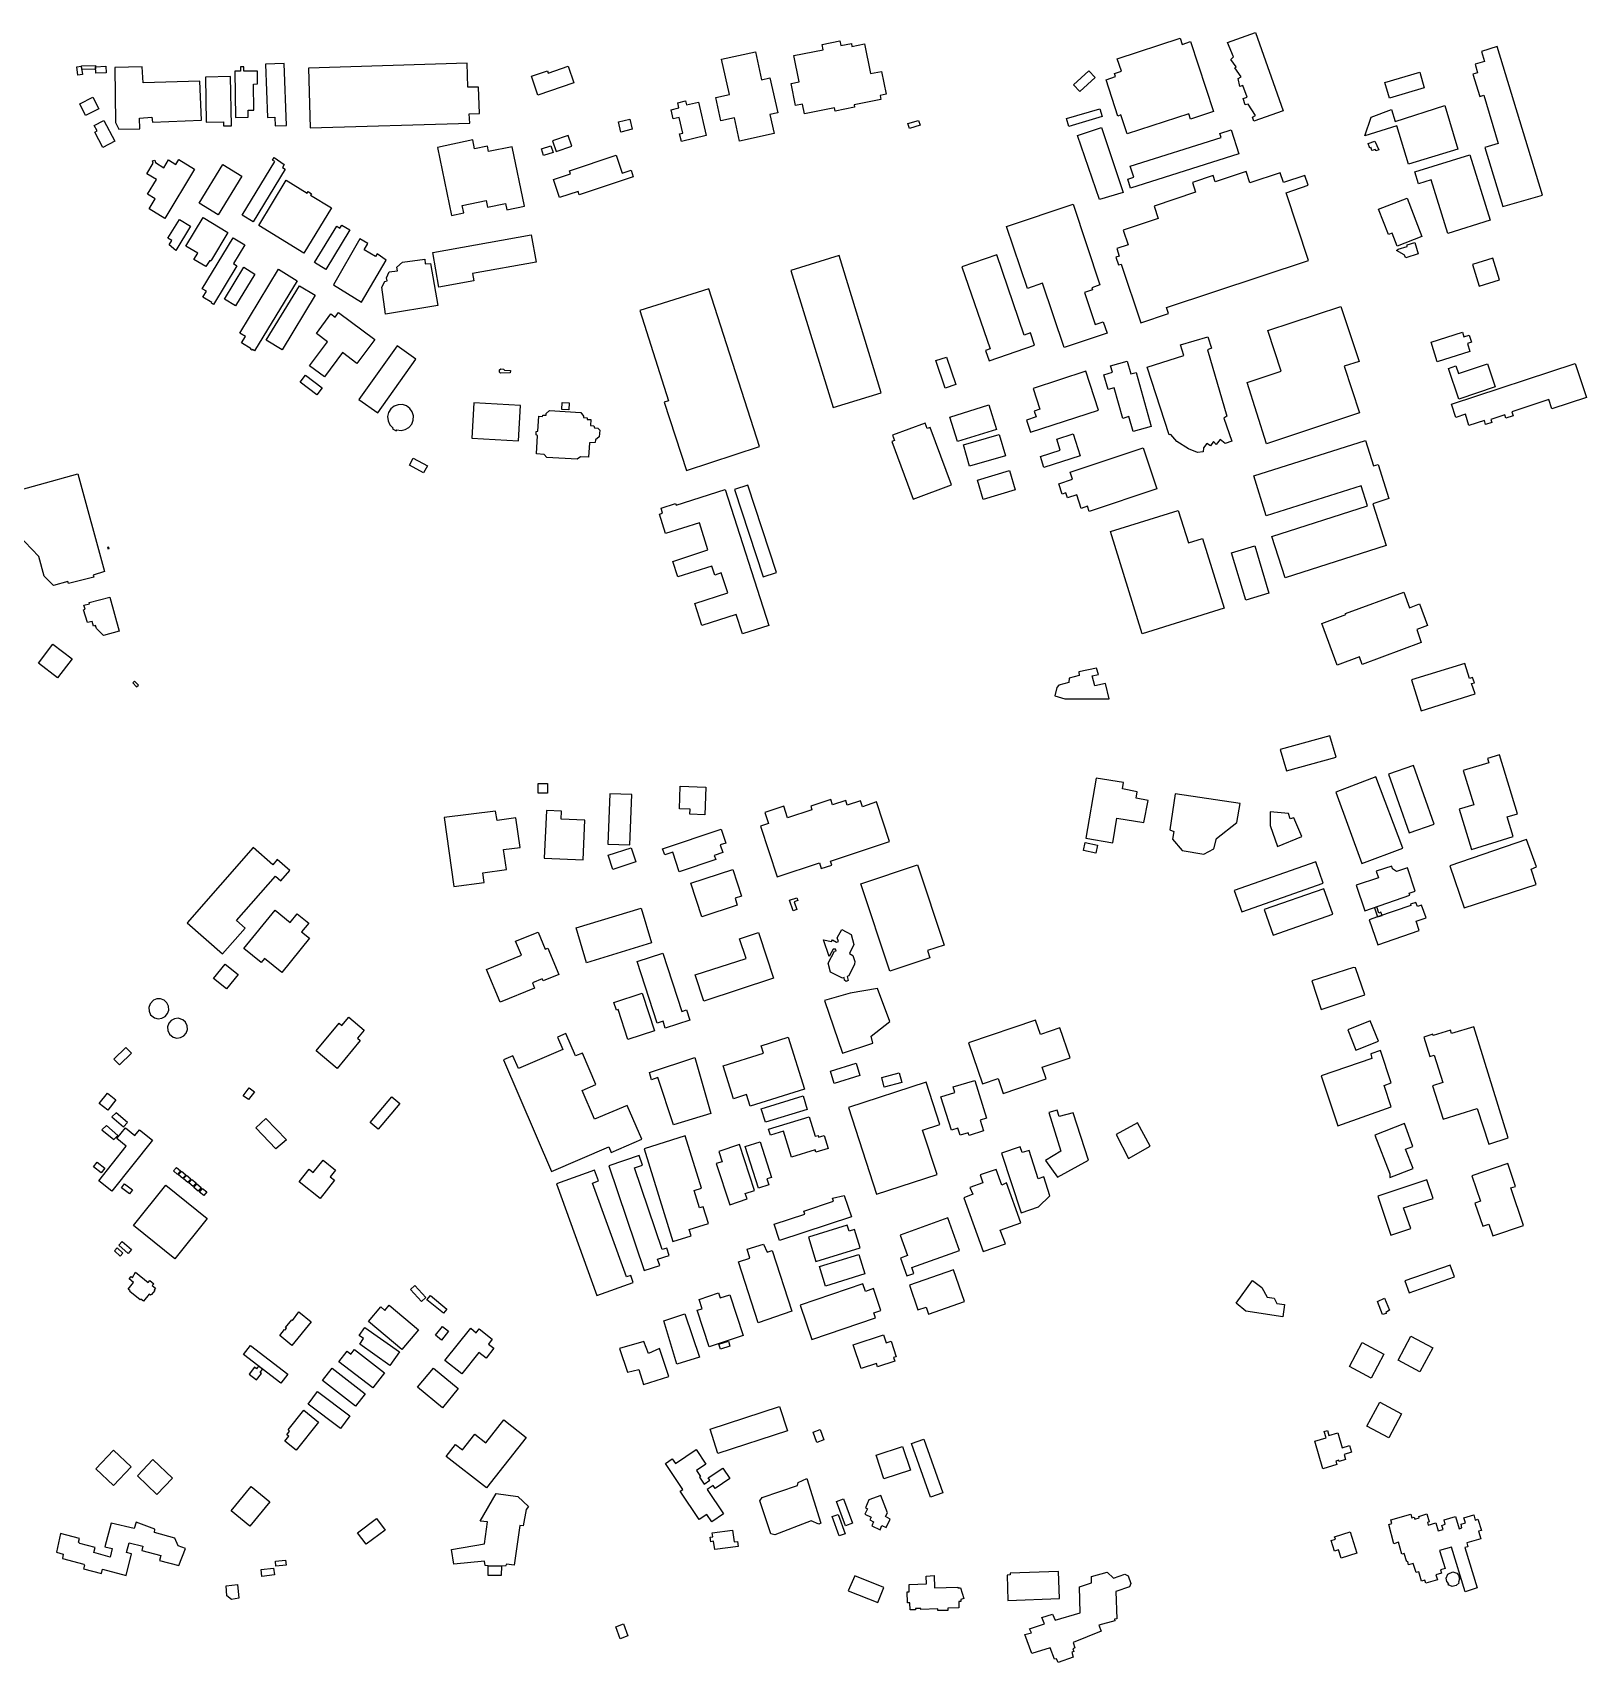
# Model space of a CAD drawing. Header units: metres. Extents: x -118 to 4032, y -3666 to 171.
# Drawn here: x 2720 to 3964, y -1289 to 16 of the extents above; entities that cross this region are included whole.
import ezdxf

# ---------------------------------------------------------------- set-up
doc = ezdxf.new("R2010")
doc.units = ezdxf.units.M
doc.layers.add('CIVIL_BUILDING', color=6, linetype='Continuous')

msp = doc.modelspace()

# ---------------------------------------------------------------- linework, layer by layer
at = {"layer": 'CIVIL_BUILDING'}
for points in [[(3676.8, 8.5), (3699.3, 16.4), (3721.5, -46.3), (3698, -54.6), (3696.9, -51.4), (3699.3, -50), (3693.5, -40.9), (3691, -41.5), (3689.6, -36.3), (3692.8, -35.3), (3689.3, -26), (3686.7, -26.8), (3685.4, -20.4), (3687.9, -19), (3682.8, -11.7), (3683.9, -11.1), (3679.5, -5.1), (3681.8, -3.1), (3676.8, 8.5)], [(3266.9, -35.5), (3277.9, -33.1), (3271.6, -4.9), (3298.7, 1.1), (3303.7, -21.3), (3310.4, -19.9), (3316.6, -47.8), (3310.4, -49.1), (3313.8, -64.3), (3286, -70.5), (3281.9, -51.9), (3271.1, -54.3), (3266.9, -35.5)], [(3327.3, -24.4), (3333.8, -23.1), (3329.6, -2), (3352.9, 2.7), (3352.1, 7), (3366.4, 9.8), (3367.1, 6.1), (3375.6, 7.8), (3376.1, 5.3), (3386.2, 7.3), (3391, -16.4), (3399.7, -14.7), (3403.4, -33), (3398.6, -34), (3399.3, -37.1), (3377.9, -41.4), (3378.2, -43.3), (3362.7, -46.4), (3362.2, -43.8), (3338, -48.7), (3336.4, -40.9), (3330.8, -42.1), (3327.3, -24.4)], [(3588.6, -4.6), (3638.9, 11.9), (3640.5, 7), (3647.4, 9.2), (3665.7, -46.7), (3647.3, -52.8), (3646, -48.7), (3596.6, -64.8), (3591.6, -49.5), (3589.1, -50.4), (3579.6, -21.3), (3587.2, -18.8), (3586.4, -16.4), (3591.9, -14.6), (3588.6, -4.6)], [(3897.6, -122.9), (3929.2, -113.7), (3893.1, 5.2), (3880.3, 1.3), (3882.7, -6.7), (3875.3, -9), (3877.3, -15.7), (3873.6, -16.9), (3879, -34.7), (3882.2, -33.8), (3893.9, -72.3), (3883.2, -75.5), (3897.6, -122.9)], [(2758.6, -10.5), (2759.5, -17.1), (2755.9, -17.6), (2755.1, -10.9), (2758.6, -10.5)], [(2770.1, -9.9), (2770.1, -12.8), (2759, -13.1), (2758.9, -10.2), (2770.1, -9.9)], [(2778.2, -10.4), (2778.5, -15.7), (2770.4, -16.1), (2770.1, -10.9), (2778.2, -10.4)], [(2853.6, -22.6), (2808.1, -23.9), (2807.4, -11.1), (2785.4, -11.6), (2786.1, -55.6), (2788.6, -60.9), (2805.6, -60.6), (2805.4, -52.1), (2815.1, -51.4), (2815.6, -55.3), (2854.9, -53.6), (2853.6, -22.6)], [(2899.8, -14.4), (2888.8, -14.6), (2888.8, -11), (2886.1, -11), (2886.1, -14.5), (2881.6, -14.6), (2882.2, -51.5), (2892.4, -51.3), (2892.3, -45.7), (2897, -45.6), (2896.6, -24.8), (2899.9, -24.7), (2899.8, -14.4)], [(2906.2, -8.9), (2907.7, -51.6), (2913.7, -51.4), (2913.9, -58.3), (2923, -58), (2921.2, -8.4), (2906.2, -8.9)], [(2940.6, -12.1), (2942, -60), (3069.8, -56), (3069.5, -48.7), (3077.6, -48.5), (3076.9, -27.2), (3068.3, -27.4), (3067.7, -8.2), (2940.6, -12.1)], [(3119.2, -18.6), (3132.2, -14.2), (3132.8, -16), (3148.8, -10.5), (3153.3, -23.8), (3124.3, -33.7), (3119.2, -18.6)], [(2858.1, -19.2), (2858.8, -55.2), (2872.5, -55), (2872.5, -58.3), (2878.9, -58.2), (2878.1, -18.8), (2858.1, -19.2)], [(3565.8, -14.1), (3553.6, -25.3), (3558.7, -30.8), (3570.8, -19.5), (3565.8, -14.1)], [(3803.1, -23.6), (3830.9, -15.3), (3834.6, -27.8), (3806.8, -36.1), (3803.1, -23.6)], [(2757.4, -40.6), (2768, -35.4), (2772.6, -44.7), (2762, -50), (2757.4, -40.6)], [(3231.1, -45.4), (3237.5, -43.8), (3236.5, -39.8), (3242.7, -38.3), (3243.5, -41.5), (3253, -39.2), (3259.4, -66), (3239.5, -70.8), (3238, -64.7), (3240.6, -64.1), (3237.6, -51.6), (3232.8, -52.7), (3231.1, -45.4)], [(3548, -52.5), (3574.7, -44.7), (3576.6, -50.9), (3549.9, -58.8), (3548, -52.5)], [(3808.3, -45.3), (3811.3, -54.7), (3851, -41.9), (3861.5, -77), (3821.9, -88.9), (3812.5, -58.3), (3787, -66.2), (3791.9, -51.3), (3808.3, -45.3)], [(2769, -58.1), (2776.6, -54), (2785.5, -70.5), (2776, -75.5), (2769.5, -63.4), (2771.3, -62.4), (2769, -58.1)], [(3188.9, -55.1), (3198.1, -52.8), (3200.1, -61), (3190.9, -63.3), (3188.9, -55.1)], [(3429.4, -54), (3430.6, -57.8), (3422.1, -60.5), (3420.9, -56.5), (3429.4, -54)], [(3556.7, -66), (3576, -59.7), (3593.4, -111.7), (3574.3, -117.4), (3556.7, -66)], [(3599, -90.5), (3671.8, -67.6), (3670.8, -64.4), (3680, -61.5), (3686.1, -80.7), (3599.3, -108.1), (3597.1, -100.9), (3601.8, -99.4), (3599, -90.5)], [(3103.8, -75), (3085, -78.9), (3084, -74.5), (3073.8, -76.6), (3072.4, -69.6), (3044.1, -75.5), (3055.3, -130), (3065.1, -128), (3063.9, -122.1), (3082.9, -118.1), (3084, -123.4), (3098.5, -120.4), (3099.5, -125.6), (3113.6, -122.7), (3103.8, -75)], [(3127.3, -76.7), (3134.9, -74.2), (3136.6, -79.6), (3129, -82), (3127.3, -76.7)], [(3136.1, -70.3), (3139.1, -78.9), (3151.7, -74.5), (3148.7, -65.9), (3136.1, -70.3)], [(3795.1, -70.5), (3798.1, -77.5), (3795.8, -78.3), (3795.4, -77.1), (3792.6, -78.1), (3791.9, -75.7), (3790.9, -76.1), (3789.6, -72.3), (3795.1, -70.5)], [(2836.9, -85.3), (2849.4, -92.9), (2825.7, -132.4), (2813, -124.7), (2817.8, -116.7), (2811.8, -113.1), (2818.9, -101.2), (2811.2, -96.6), (2816.3, -88.1), (2815.7, -86.2), (2817.5, -85.7), (2818, -87.7), (2824.7, -91.8), (2828.4, -85.5), (2834.5, -89.2), (2836.9, -85.3)], [(2872.1, -89.2), (2887.4, -98.7), (2868.3, -129.6), (2853, -120.1), (2872.1, -89.2)], [(2913.1, -83.7), (2921.3, -89.3), (2919.9, -91.6), (2922.1, -93), (2896.4, -135.2), (2887.5, -129.7), (2913.6, -86.8), (2911.8, -85.7), (2913.1, -83.7)], [(3137, -101.2), (3150.6, -96.7), (3149.8, -94.3), (3187.1, -81.8), (3192, -96.3), (3199.1, -93.9), (3200.8, -99), (3157.5, -113.6), (3156.6, -110.9), (3141.8, -115.8), (3137, -101.2)], [(3827, -95.2), (3871.1, -81.5), (3887.3, -133.8), (3853.4, -144.4), (3840.1, -101.5), (3829.9, -104.6), (3827, -95.2)], [(2922.9, -101.8), (2939.7, -112.1), (2940.4, -110.9), (2943.2, -112.7), (2942.4, -113.8), (2959, -124), (2937, -160.2), (2900.9, -138.1), (2922.9, -101.8)], [(3738.9, -98), (3721.7, -103.6), (3719.1, -95.8), (3694.8, -103.8), (3691.9, -94.9), (3667.1, -103.1), (3665.4, -98.1), (3648.8, -103.6), (3651.4, -111.5), (3618.1, -122.6), (3621.4, -132.6), (3593.4, -141.8), (3597.3, -153.6), (3588.2, -156.6), (3590.2, -162.6), (3587.6, -163.5), (3589.6, -169.7), (3591.8, -169), (3607.4, -216), (3629.6, -208.6), (3628, -203.7), (3741.9, -166.1), (3723.9, -111.8), (3741.5, -105.9), (3738.9, -98)], [(3808.8, -144.2), (3805.8, -145.4), (3798, -125), (3821, -116.2), (3832.7, -146.9), (3812.8, -154.6), (3808.8, -144.2)], [(3500, -138.8), (3553.2, -121.1), (3574.7, -185.7), (3568.2, -187.9), (3568.8, -189.6), (3562.4, -191.8), (3571, -217.4), (3577.4, -215.3), (3580.5, -224.4), (3546, -235.9), (3528.8, -184.4), (3516.6, -188.5), (3500, -138.8)], [(2837.3, -133.2), (2846.2, -138.7), (2834.4, -158.1), (2829.1, -153.5), (2831.2, -150.1), (2828.1, -148.3), (2837.3, -133.2)], [(2856.3, -131.7), (2876.1, -143.8), (2863, -165.7), (2862.4, -166.6), (2861.5, -166.1), (2858.5, -171), (2848.9, -165.2), (2851.9, -160.3), (2842.5, -154.6), (2856.3, -131.7)], [(2967.5, -137.7), (2973.9, -141.6), (2954.6, -173.3), (2945.6, -167.8), (2963.3, -138.7), (2965.9, -140.3), (2967.5, -137.7)], [(2880.4, -147.9), (2889.7, -153.5), (2880.5, -168.6), (2883.3, -170.3), (2864.5, -201.4), (2862.9, -200.4), (2863.2, -199.8), (2856.1, -195.5), (2858.9, -190.8), (2855.6, -188.8), (2880.4, -147.9)], [(2981.9, -148.8), (2960.8, -185.7), (2983.1, -199.4), (3002.8, -165.8), (2995.7, -160.7), (2994.4, -162.9), (2985.3, -157.7), (2988.3, -152.5), (2981.9, -148.8)], [(3040.2, -159.7), (3119.1, -145.7), (3123, -167.4), (3072, -176.5), (3073.1, -182.5), (3045.1, -187.4), (3040.2, -159.7)], [(3812.3, -158.1), (3813.7, -157), (3820.9, -154.9), (3820.9, -153.6), (3826.9, -151.7), (3829.8, -160.8), (3819.8, -164), (3818.6, -161.7), (3812.3, -158.1)], [(3005.3, -175.2), (3011.9, -174.3), (3011.4, -171.4), (3016, -167.4), (3033.9, -165.1), (3034.2, -168.8), (3038.5, -168.5), (3044.3, -202.1), (3002.4, -209), (2999.5, -187.6), (3001.8, -183), (3003.6, -182.4), (3003.3, -180.1), (3005.3, -175.2)], [(3360.9, -283.9), (3399.5, -272), (3365.8, -162.2), (3327.2, -174.1), (3360.9, -283.9)], [(3464.2, -171.2), (3486.7, -236.9), (3483, -238.2), (3485.9, -246.5), (3522.4, -234), (3519, -224.1), (3514.1, -225.8), (3492.1, -161.7), (3464.2, -171.2)], [(3873.1, -169.2), (3878.5, -186.7), (3894.8, -181.7), (3889.4, -164.2), (3873.1, -169.2)], [(2888.8, -171.5), (2897.8, -177), (2882.3, -202.5), (2873.4, -197), (2888.8, -171.5)], [(2916.6, -173.2), (2931.6, -182.4), (2897.5, -238.4), (2895.8, -237.4), (2895.4, -237.9), (2894.4, -237.4), (2894.7, -236.8), (2887.1, -232.1), (2890.1, -227), (2885.7, -224.3), (2916.6, -173.2)], [(2933.4, -186.4), (2946.1, -194), (2919.6, -237.8), (2906.8, -230), (2933.4, -186.4)], [(3243.4, -334.4), (3301.9, -315.2), (3261.4, -188.7), (3206.2, -206.2), (3229.2, -278.4), (3225.7, -279.6), (3243.4, -334.4)], [(2958.7, -208.9), (2962.1, -211.4), (2964.7, -207.9), (2993.7, -229.5), (2979.5, -248.5), (2967.9, -239.9), (2953.5, -259.3), (2941.5, -250.4), (2955.8, -231.2), (2947, -224.6), (2958.7, -208.9)], [(3709.2, -222.3), (3767.8, -202.9), (3782.3, -246.9), (3770.4, -250.8), (3782.8, -288.2), (3708.2, -312.9), (3692.7, -263.9), (3720, -254.9), (3709.2, -222.3)], [(3011.7, -234.5), (2981.1, -277.4), (2996.1, -288.1), (3026.7, -245.2), (3011.7, -234.5)], [(3612.6, -251.6), (3642, -242.3), (3639.4, -233.7), (3661.3, -227.3), (3664.1, -236.4), (3660.9, -237.6), (3676.5, -290.7), (3674, -292.4), (3680.4, -310.9), (3675.1, -312.8), (3671, -309.6), (3667.9, -313.4), (3665.7, -311.1), (3663.4, -314.7), (3660.5, -312.8), (3657.7, -316.2), (3657.4, -319.5), (3652.8, -320), (3645.6, -317), (3636.3, -311.1), (3631.5, -305.4), (3630.2, -305.8), (3612.6, -251.6)], [(3840, -231.6), (3865.1, -223.6), (3866.2, -227.3), (3870.6, -225.9), (3872.4, -231.6), (3869.1, -232.6), (3871.1, -239), (3845, -247.2), (3840, -231.6)], [(3443.3, -246.3), (3451.7, -243.5), (3459.2, -265.4), (3450.7, -268.3), (3443.3, -246.3)], [(3583.3, -250.5), (3596.6, -246.8), (3599.5, -257), (3603.7, -255.9), (3615.9, -299.1), (3601.4, -303.2), (3598, -291.2), (3593.1, -292.6), (3586.1, -268.1), (3581.2, -269.5), (3577.8, -257.7), (3584.8, -255.7), (3583.3, -250.5)], [(2938.4, -258), (2951.6, -268.2), (2947.4, -273.8), (2934.1, -263.6), (2938.4, -258)], [(3094.7, -253), (3096.9, -253.1), (3097.6, -254), (3102.4, -254.2), (3102.3, -256), (3094.4, -256.3), (3093.7, -255.5), (3093.8, -253.7), (3094.7, -253)], [(3519.1, -303.7), (3573.5, -285.9), (3563.4, -254.8), (3521.2, -268.6), (3526.7, -285.3), (3522.1, -286.8), (3523.6, -291.4), (3515.9, -293.9), (3519.1, -303.7)], [(3853.9, -252.6), (3859.9, -250.6), (3862, -256.7), (3885.1, -248.8), (3891.4, -267.4), (3862.3, -277.3), (3853.9, -252.6)], [(3856.3, -281.2), (3955.4, -248.5), (3964.5, -275.9), (3936.9, -285), (3934.4, -277.5), (3904.8, -287.3), (3905.8, -290.6), (3899.9, -292.5), (3899, -289.8), (3887.9, -293.4), (3888.8, -295.9), (3883.7, -297.6), (3882.7, -294.3), (3870.4, -298.3), (3867.5, -289.3), (3859.9, -291.9), (3856.3, -281.2)], [(3011.5, -301.8), (3014.9, -302.2), (3018.2, -301.5), (3021.1, -299.8), (3023.4, -297.2), (3024.6, -294), (3024.8, -290.6), (3023.8, -287.3), (3021.9, -284.6), (3019.1, -282.6), (3015.9, -281.6), (3012.5, -281.7), (3009.3, -282.9), (3006.7, -285), (3004.9, -287.9), (3004.1, -291.2), (3004.5, -294.6), (3005.9, -297.7), (3008.3, -300.1), (3008.1, -300.9), (3011, -302.5), (3011.5, -301.8)], [(3073.2, -280.1), (3071.5, -308.4), (3108.9, -310.6), (3110.4, -282.4), (3073.2, -280.1)], [(3133.8, -286.4), (3158.8, -288), (3161.1, -290.7), (3161, -292), (3163.9, -292.1), (3163.8, -293.4), (3166.9, -293.6), (3166.6, -298.3), (3169.2, -298.5), (3169.7, -300.1), (3172.5, -300.3), (3174, -301.9), (3173.5, -307.3), (3170.6, -309.8), (3170.4, -311.9), (3165.7, -312.1), (3165, -323.6), (3158.5, -323.3), (3156, -325.2), (3131.5, -323.8), (3129.6, -321.6), (3123.3, -321), (3124.2, -306.3), (3123.1, -305.8), (3123.2, -303), (3124.4, -302.7), (3125.2, -290.9), (3128.2, -291.1), (3128.3, -289.9), (3131.1, -290.1), (3131.2, -288.7), (3133.8, -286.4)], [(3144, -279.8), (3149.6, -280.2), (3149.2, -285.8), (3143.7, -285.4), (3144, -279.8)], [(3454.4, -291.5), (3485.6, -281.7), (3491.8, -301.4), (3460.6, -311.2), (3454.4, -291.5)], [(3408.1, -311.2), (3425.1, -357.2), (3455.8, -345.8), (3438.8, -299.8), (3436.4, -300.7), (3434.8, -296.3), (3408.6, -306), (3410.2, -310.4), (3408.1, -311.2)], [(3465.4, -313.8), (3494, -305.5), (3499, -322.5), (3470.3, -330.8), (3465.4, -313.8)], [(3527, -323.1), (3542.9, -318), (3540.1, -309.3), (3553.4, -305), (3559, -322.5), (3529.8, -331.9), (3527, -323.1)], [(3697.9, -338.7), (3787.5, -310.2), (3794, -330.6), (3797.6, -329.5), (3806.3, -356.8), (3793.3, -361), (3804, -394.4), (3723, -420.2), (3712.4, -387.1), (3789.2, -362.7), (3784, -346.5), (3708, -370.7), (3697.9, -338.7)], [(3024.6, -324.4), (3035.9, -330.6), (3032.7, -336.2), (3021.5, -330), (3024.6, -324.4)], [(3550.8, -335.7), (3609.4, -316.2), (3620.3, -349.1), (3566, -367.1), (3564.7, -363), (3559.7, -364.7), (3556.1, -353.8), (3548.8, -356.2), (3547.5, -352.2), (3544.4, -353.2), (3541.7, -345.1), (3552.7, -341.4), (3550.8, -335.7)], [(2755.9, -337.1), (2777.2, -415.3), (2768.1, -418.1), (2768.7, -419.7), (2748.4, -424.8), (2748, -423.3), (2736.5, -426.5), (2728.8, -418.9), (2724.7, -403.1), (2702.1, -379.7), (2701.1, -375.5), (2699.8, -375.8), (2694.4, -354.2), (2755.9, -337.1)], [(3476.6, -342.1), (3502.3, -334.4), (3506.9, -349.8), (3481.2, -357.5), (3476.6, -342.1)], [(3221.8, -369.2), (3224.3, -368.4), (3223.1, -364.6), (3234.8, -360.8), (3235.2, -362.2), (3274.6, -349.6), (3309.4, -458.5), (3288.4, -465.2), (3283.4, -449.6), (3255.9, -458.4), (3250.3, -440.8), (3276.6, -432.4), (3271.4, -416.4), (3266.1, -418.1), (3263.8, -410.9), (3236.5, -419.6), (3232.5, -407.1), (3260.7, -398), (3253.8, -376.3), (3226.8, -384.9), (3221.8, -369.2)], [(3282, -349.5), (3304.8, -419.4), (3315.5, -415.9), (3292.6, -346), (3282, -349.5)], [(3583.1, -383.2), (3637.5, -366.3), (3645.6, -392.3), (3656.9, -388.8), (3674.3, -444.7), (3608.7, -465.1), (3583.1, -383.2)], [(2779.7, -396.1), (2780, -397.2), (2781.1, -396.9), (2780.7, -395.8), (2779.7, -396.1)], [(3680.2, -400.2), (3698.7, -394.7), (3710, -432.7), (3691.5, -438.2), (3680.2, -400.2)], [(2781.5, -435.8), (2789.1, -463), (2776.4, -466.4), (2770.9, -461), (2770.1, -458.5), (2768.5, -458.9), (2767.3, -455.2), (2763.5, -456.2), (2760.5, -445.8), (2761.7, -445.5), (2760.7, -442.3), (2765.2, -441.1), (2765, -440), (2781.5, -435.8)], [(3752.5, -456.8), (3771.7, -449.7), (3771.4, -448.9), (3818.1, -431.7), (3822.7, -444.2), (3830.8, -441.2), (3837.2, -458.6), (3828.5, -461.8), (3832.2, -472.1), (3784.7, -489.6), (3782.6, -483.7), (3764.8, -490.3), (3752.5, -456.8)], [(2735.9, -473.5), (2751.3, -485.3), (2739.7, -500.4), (2724.3, -488.6), (2735.9, -473.5)], [(3546.6, -517.3), (3582.1, -517.3), (3579.3, -504.9), (3570.7, -506.9), (3568.6, -498.8), (3573.5, -497.7), (3571.9, -492.6), (3557.8, -495.5), (3558.2, -498.5), (3550.1, -500.6), (3549.9, -504.1), (3541.8, -506.2), (3540.2, -508.1), (3538.5, -514.7), (3546.6, -517.3)], [(3832.2, -526.8), (3875.4, -513.1), (3872.5, -504.9), (3874.8, -504.3), (3873.3, -500), (3870.7, -500.8), (3867.1, -488.8), (3824.3, -502.1), (3832.2, -526.8)], [(2801.2, -503), (2799.9, -504.3), (2803, -507.6), (2804.5, -506.3), (2801.2, -503)], [(3724.1, -575), (3764, -563.9), (3758.9, -546.8), (3719, -557.9), (3724.1, -575)], [(3822.5, -624.6), (3842.5, -617.6), (3825.9, -570.5), (3805.9, -577.5), (3822.5, -624.6)], [(3905.7, -627.6), (3900.9, -611.8), (3909.3, -609.2), (3894.9, -562.1), (3885.3, -565), (3886.4, -568.4), (3865.8, -574.7), (3874.2, -602), (3862.5, -605.6), (3872.3, -637.8), (3905.7, -627.6)], [(3124.7, -585), (3132.1, -585), (3132.1, -592.9), (3124.7, -592.9), (3124.7, -585)], [(3238.4, -587.3), (3258.9, -588), (3258.1, -610.1), (3246.3, -609.7), (3246.4, -605.7), (3237.8, -605.4), (3238.4, -587.3)], [(3563.4, -628.8), (3585.1, -632.5), (3588.2, -612.8), (3610, -616.4), (3613.3, -598.6), (3603.8, -596.8), (3604.5, -591.7), (3592.8, -589.4), (3593.5, -584.3), (3571.7, -580.7), (3563.4, -628.8)], [(3784.6, -649.2), (3817.3, -636.9), (3795.9, -579.7), (3763.7, -592.1), (3784.6, -649.2)], [(3182, -593.3), (3180.5, -633.6), (3198.2, -634.2), (3199.6, -593.9), (3182, -593.3)], [(3302.8, -619.2), (3316.1, -659.7), (3350, -648.6), (3351.5, -653.2), (3360, -650.5), (3359, -647.3), (3406.2, -631.6), (3395.7, -599.6), (3384.4, -603.6), (3382.9, -599), (3372.3, -602.4), (3371.1, -598.6), (3360.5, -602.1), (3359.2, -597.9), (3343, -603.2), (3343.9, -606.1), (3324.5, -612.5), (3321.5, -603.3), (3306.3, -608.2), (3309.2, -617.1), (3302.8, -619.2)], [(3640.6, -638.6), (3657.9, -641.7), (3666, -637.3), (3668, -629.1), (3684.5, -616.2), (3687.1, -601.1), (3634.9, -593.4), (3630.7, -622.2), (3633.9, -623.5), (3632.9, -629.7), (3640.6, -638.6)], [(3049.3, -612.3), (3057.2, -667.6), (3081.3, -664.2), (3080.3, -656.6), (3099.3, -653.9), (3097, -637.8), (3110.2, -636.3), (3106.7, -612.5), (3091.8, -614.6), (3090.6, -607.2), (3049.3, -612.3)], [(3131.3, -606.6), (3129.6, -644.8), (3160.6, -646.2), (3162, -614.4), (3143.1, -613.6), (3143.4, -607.2), (3131.3, -606.6)], [(3717, -635.4), (3736.4, -627.4), (3730.2, -612.4), (3727.1, -613.4), (3725.8, -609), (3711.1, -607.6), (3711.2, -618.8), (3717, -635.4)], [(3271.2, -621.7), (3275, -632.8), (3270.6, -634.2), (3272.7, -640.3), (3265.8, -642.6), (3266.9, -645.9), (3237.7, -655.7), (3232.5, -640.1), (3226.1, -642.3), (3224.4, -637.4), (3271.2, -621.7)], [(2843.5, -696.6), (2871.9, -721.5), (2890, -700.9), (2883.1, -694.8), (2914.3, -659.3), (2918.4, -662.9), (2925.7, -654.6), (2915.7, -645.9), (2912, -650.1), (2896.4, -636.4), (2843.5, -696.6)], [(3199.3, -636.5), (3203, -647.9), (3184.5, -653.9), (3180.8, -642.5), (3199.3, -636.5)], [(3563, -632.3), (3572.7, -634.3), (3571.4, -640.7), (3561.7, -638.7), (3563, -632.3)], [(3866.5, -684.7), (3924.1, -665.8), (3920.1, -653.7), (3924.6, -651.9), (3916.6, -630), (3855.1, -651), (3866.5, -684.7)], [(3428.6, -650.3), (3449.9, -714.4), (3436.5, -718.9), (3438.5, -724.7), (3406.3, -735.4), (3383.1, -665.4), (3428.6, -650.3)], [(3688.3, -687.8), (3753.6, -664.8), (3747.6, -647.8), (3682.3, -670.7), (3688.3, -687.8)], [(3780.1, -666.4), (3786.9, -687.1), (3823, -674.5), (3822.4, -672.9), (3827.4, -671.4), (3821.2, -652.7), (3812.3, -655.4), (3809.2, -653.5), (3808.5, -651.3), (3796.1, -655.3), (3797.9, -660.6), (3780.1, -666.4)], [(3280.7, -653.9), (3287.7, -675.3), (3282.5, -677), (3284.2, -682.4), (3255.7, -691.7), (3247, -664.9), (3280.7, -653.9)], [(3331.9, -676.5), (3332.7, -678.8), (3329.7, -679.8), (3331.8, -686), (3328.9, -687.1), (3326, -678.5), (3331.9, -676.5)], [(3713.4, -706.5), (3761.2, -689.7), (3754, -669.3), (3706.3, -686), (3713.4, -706.5)], [(2913.9, -686.6), (2925.9, -696.3), (2931.6, -689.3), (2940.9, -696.8), (2935.2, -703.9), (2941.5, -709), (2919.2, -736.4), (2905.4, -725.2), (2902.8, -728.4), (2889, -717.2), (2913.9, -686.6)], [(3207.1, -684.8), (3215.6, -712.7), (3163.5, -728.6), (3155, -700.7), (3207.1, -684.8)], [(3797.2, -691.9), (3790.4, -694.3), (3797.3, -714.3), (3830.6, -702.7), (3828, -695.4), (3836, -692.6), (3832.4, -682.4), (3829.1, -683.5), (3827.9, -680.3), (3823.5, -681.8), (3823.8, -682.8), (3797.2, -691.9)], [(3796.5, -683.9), (3794.7, -684.7), (3797.2, -691.9), (3800.8, -690.8), (3799.9, -688.2), (3798.2, -688.8), (3796.5, -683.9)], [(3111.2, -722.5), (3106.6, -711.4), (3124.7, -704), (3130.3, -717.7), (3132.4, -716.8), (3141.1, -738), (3128.6, -743.2), (3127.9, -741.5), (3120.1, -744.7), (3121.8, -748.9), (3094.2, -760.3), (3083.3, -733.9), (3111.2, -722.5)], [(3301.7, -705.9), (3313.2, -741), (3257.4, -759.3), (3250.5, -738.4), (3291.2, -725.1), (3286.1, -709.4), (3301.2, -704.5), (3301.7, -705.9)], [(3367.9, -701.9), (3375.3, -705.9), (3377.7, -714), (3374.2, -721.2), (3376.8, -722.7), (3378.4, -727.7), (3378.2, -729.7), (3373.6, -739.1), (3372.3, -739.6), (3372.9, -742.7), (3371.4, -743.6), (3370.1, -742.6), (3369.8, -740.3), (3368.5, -740.9), (3358.8, -736.1), (3356.9, -729), (3362, -719.4), (3363.3, -719), (3362.8, -717.7), (3361.1, -717.6), (3357.7, -723.5), (3353.4, -710.2), (3359.6, -711.7), (3360.4, -710.3), (3363.7, -712.1), (3365.4, -711.5), (3364.2, -708.7), (3367.9, -701.9)], [(2874, -729.7), (2884.3, -738.1), (2874.9, -749.6), (2864.6, -741.3), (2874, -729.7)], [(3224.6, -720.9), (3239.7, -767.7), (3243.6, -766.4), (3246.2, -774.6), (3226.5, -781), (3224.8, -775.4), (3220.1, -776.9), (3204.1, -727.5), (3224.6, -720.9)], [(3752.1, -766.1), (3787, -754.4), (3779.6, -732.7), (3777.9, -732.3), (3744.4, -743.2), (3752.1, -766.1)], [(3208.3, -753.7), (3217.9, -783.1), (3196.6, -790), (3188.8, -766), (3187.3, -766.5), (3185.3, -760.5), (3208.1, -753), (3208.3, -753.7)], [(3354, -758.9), (3368.4, -801.1), (3392.7, -792.9), (3391.4, -787.4), (3406.4, -775.6), (3396.4, -749.1), (3374.6, -752.9), (3354, -758.9)], [(2828.7, -766.5), (2828.5, -763.5), (2827.2, -760.7), (2825, -758.7), (2822.2, -757.6), (2819.2, -757.6), (2816.4, -758.7), (2813.7, -761.6), (2812.8, -764.4), (2813, -767.4), (2814.2, -770.2), (2817.3, -772.7), (2820.2, -773.5), (2823.2, -773.1), (2825.8, -771.6), (2827.8, -769.3), (2828.7, -766.5)], [(2843.7, -782), (2843.5, -779), (2842.2, -776.3), (2840, -774.2), (2836.2, -773), (2833.2, -773.4), (2830.6, -774.8), (2828.7, -777.1), (2827.8, -780), (2827.9, -783), (2829.2, -785.7), (2832.3, -788.3), (2835.2, -789), (2838.2, -788.6), (2840.8, -787.2), (2842.8, -784.9), (2843.7, -782)], [(2973, -772.2), (2985.3, -782.5), (2979.9, -789), (2982.2, -790.9), (2963.6, -813.3), (2946.7, -799.2), (2965.2, -777), (2967.4, -778.8), (2973, -772.2)], [(3469.5, -792.7), (3480.6, -825.5), (3493.2, -821.2), (3497.3, -833.2), (3531.7, -821.5), (3528.5, -812.3), (3550.8, -804.7), (3542.7, -780.7), (3527, -786), (3523.1, -774.5), (3469.5, -792.7)], [(3779.8, -798.6), (3797.8, -791.4), (3791.3, -775.2), (3773.3, -782.4), (3779.8, -798.6)], [(3849.7, -853.9), (3877, -845.4), (3886.2, -873.8), (3901.9, -868.8), (3874.2, -779.8), (3856.5, -785.4), (3855.6, -782.5), (3841.7, -787), (3841.4, -785.9), (3834.1, -788.2), (3839, -803.6), (3842.4, -802.5), (3849.4, -824.5), (3841.2, -827.1), (3849.7, -853.9)], [(3097, -806.3), (3135.4, -895.7), (3181.3, -876.1), (3183.1, -880.5), (3207.6, -870), (3196, -842.9), (3169.9, -854), (3160, -830.9), (3170.9, -826.2), (3160.1, -800.9), (3154.5, -803.2), (3146.8, -785.3), (3140.2, -788.1), (3144.5, -798.2), (3108.8, -813.4), (3104.4, -803.1), (3097, -806.3)], [(3338, -829.8), (3294.5, -843.5), (3291.6, -834.2), (3281.2, -837.5), (3272.9, -811.2), (3305.1, -801.1), (3303.2, -795.1), (3324.9, -788.3), (3338, -829.8)], [(2789.3, -810.5), (2784.8, -805.8), (2794.4, -796.4), (2799, -801), (2789.3, -810.5)], [(3250.2, -804.5), (3263, -849.3), (3233, -858.5), (3220.6, -820.5), (3215.4, -822.5), (3213.8, -816.5), (3250.2, -804.5)], [(3379.4, -809), (3382.5, -818.9), (3361.9, -825.3), (3358.8, -815.4), (3379.4, -809)], [(3765.4, -859.2), (3808.1, -844.1), (3802.4, -827), (3808, -824.8), (3799.5, -798.8), (3791.8, -801.6), (3792.6, -805.3), (3752, -819.1), (3765.4, -859.2)], [(3399.9, -820.6), (3414, -816.7), (3416.1, -824.4), (3402, -828.3), (3399.9, -820.6)], [(2779.6, -833), (2786.3, -838.4), (2779.8, -846.6), (2773.1, -841.3), (2779.6, -833)], [(2893.1, -828.8), (2897.3, -831.9), (2892.6, -838.2), (2888.4, -835.1), (2893.1, -828.8)], [(3336.9, -835.1), (3340.3, -846.1), (3306.8, -856.4), (3303.4, -845.5), (3336.9, -835.1)], [(3373.2, -844.6), (3395.7, -913.9), (3444.2, -898.1), (3432.7, -862.7), (3446.6, -858.2), (3435.6, -824.3), (3373.2, -844.6)], [(3474.5, -822.8), (3483.9, -853.1), (3478.8, -854.7), (3481.5, -863.3), (3470, -866.9), (3469.3, -864.8), (3462.8, -866.8), (3461, -861.2), (3455.7, -862.8), (3447.4, -836), (3458.5, -832.6), (3457.1, -828.1), (3474.5, -822.8)], [(3007.4, -835.9), (3013.9, -841.3), (2996.6, -862), (2990, -856.5), (3007.4, -835.9)], [(3540.7, -900.4), (3565.6, -886.7), (3553.4, -848.7), (3542.2, -851.7), (3540.6, -846.7), (3533.7, -848.5), (3543.5, -879.5), (3531.2, -886.9), (3540.7, -900.4)], [(2805.3, -862.3), (2815.7, -870.6), (2783.1, -911.5), (2772.6, -903.2), (2794.7, -875.6), (2787.1, -869.5), (2794, -860.9), (2801.6, -866.9), (2805.3, -862.3)], [(2778.9, -859), (2775.2, -862.4), (2784.6, -870.2), (2787.8, -866.9), (2778.9, -859)], [(2786.7, -848.7), (2783, -852.1), (2792.4, -859.9), (2795.6, -856.6), (2786.7, -848.7)], [(2906.6, -853.3), (2923, -870.5), (2914.6, -877.7), (2898.6, -860.9), (2906.6, -853.3)], [(3341.9, -851.9), (3346.7, -867.6), (3348.9, -867), (3349.3, -868.3), (3353.9, -866.9), (3357.1, -877.4), (3347.2, -880.4), (3346.6, -878.5), (3327.5, -884.3), (3321.1, -863.5), (3310.7, -866.7), (3309.2, -861.8), (3341.9, -851.9)], [(3597.7, -885.5), (3615, -875.6), (3604.9, -856.9), (3587.7, -866.3), (3597.7, -885.5)], [(3807, -900.5), (3825.6, -893.4), (3819.5, -877.9), (3825.3, -875.8), (3818.8, -857.3), (3795, -866.6), (3807.1, -897.6), (3807, -900.5)], [(3209.5, -877.6), (3232.6, -951.9), (3247.3, -947.3), (3245.7, -942.2), (3261.1, -937.4), (3256.9, -924), (3253.9, -924.9), (3249.6, -911.1), (3255.4, -909.2), (3242.4, -867.3), (3209.5, -877.6)], [(3267.4, -889.5), (3278.1, -922.4), (3292.1, -917.8), (3290.6, -913.4), (3298, -911), (3286, -874.3), (3269.4, -879.7), (3272.1, -888), (3267.4, -889.5)], [(3302.5, -872.1), (3311.6, -900.6), (3308, -901.7), (3309.6, -906.6), (3301.3, -909.2), (3290.6, -875.9), (3302.5, -872.1)], [(2952.3, -886.7), (2962.4, -894.7), (2958.1, -900.2), (2961.4, -902.8), (2949.9, -917.3), (2933.2, -904.1), (2941.2, -894), (2944.5, -896.6), (2952.3, -886.7)], [(3181.3, -891.3), (3209.7, -975.1), (3222.1, -971), (3220.4, -966.1), (3229.7, -963), (3227.8, -957.2), (3224.1, -958.4), (3201.9, -892.8), (3208.2, -890.6), (3205.7, -883.1), (3181.3, -891.3)], [(3511.6, -928.8), (3525.6, -924), (3534.7, -915.2), (3529.8, -900), (3525.2, -901.8), (3518.1, -879), (3512.4, -880.5), (3510.7, -876), (3496, -881.1), (3511.6, -928.8)], [(2771.3, -888.3), (2777.6, -893.1), (2774.6, -897), (2768.3, -892.2), (2771.3, -888.3)], [(2834.8, -892.5), (2838.2, -895.3), (2835.8, -898.2), (2832.4, -895.3), (2834.8, -892.5)], [(2838.9, -895.6), (2842.3, -898.4), (2839.9, -901.3), (2836.5, -898.4), (2838.9, -895.6)], [(2843, -898.8), (2846.5, -901.6), (2844.1, -904.5), (2840.6, -901.6), (2843, -898.8)], [(3139.4, -905.7), (3171.8, -995.2), (3200.8, -984.7), (3198.8, -979.1), (3195.5, -980.3), (3168.3, -905.1), (3173, -903.4), (3169.9, -894.7), (3139.4, -905.7)], [(3481.3, -959.8), (3499.1, -953.7), (3494.8, -942.7), (3511.4, -936.9), (3500, -904.9), (3496.1, -906.8), (3491.7, -894.1), (3478.9, -898.5), (3480.9, -904.8), (3470.6, -908.7), (3472.8, -913.9), (3465.7, -916.8), (3481.3, -959.8)], [(3889.6, -947.4), (3914.1, -939), (3903.8, -909), (3907.6, -907.7), (3901.4, -889.5), (3872.8, -899.3), (3879.7, -919.5), (3875.1, -921.1), (3881.4, -939.6), (3886.3, -937.9), (3889.6, -947.4)], [(2793.3, -905.6), (2799.8, -910.4), (2797.2, -913.8), (2790.8, -909), (2793.3, -905.6)], [(2826.3, -906.8), (2859.4, -933.5), (2833.5, -965.7), (2800.4, -939.1), (2826.3, -906.8)], [(2847.1, -902.1), (2850.6, -905), (2848.2, -907.9), (2844.7, -905), (2847.1, -902.1)], [(2851.3, -905.7), (2854.7, -908.6), (2852.3, -911.5), (2848.9, -908.6), (2851.3, -905.7)], [(2855.7, -909.4), (2859.1, -912.2), (2856.7, -915.1), (2853.3, -912.3), (2855.7, -909.4)], [(3807.8, -946.8), (3823.7, -941.4), (3817.9, -924.8), (3841.8, -917.3), (3836.7, -902.6), (3797.5, -915.6), (3807.8, -946.8)], [(3369.9, -914.9), (3375.6, -932.1), (3318.1, -951.1), (3313.7, -938), (3338.3, -929.9), (3337.5, -927.5), (3361.4, -919.6), (3360.6, -917.2), (3369.9, -914.9)], [(3341.2, -948.4), (3347.2, -967.8), (3382.7, -956.9), (3378.2, -942.3), (3373.8, -943.7), (3372.3, -938.8), (3341.2, -948.4)], [(3420.1, -979.5), (3425.7, -977.5), (3424, -972.8), (3462.3, -959.2), (3453, -933), (3414.7, -946.7), (3420.5, -963.1), (3414.9, -965.1), (3420.1, -979.5)], [(2791.5, -951.8), (2799, -958.3), (2796.3, -961.5), (2788.8, -954.9), (2791.5, -951.8)], [(2785.3, -959.3), (2787.5, -957), (2791.9, -961.3), (2789.7, -963.6), (2785.3, -959.3)], [(3312.2, -959), (3328, -1007.8), (3301, -1016.9), (3285.1, -968.1), (3294.2, -965.1), (3292, -958), (3305.3, -954), (3308.2, -960.4), (3312.2, -959)], [(3381.7, -962.2), (3386.5, -977.9), (3354.8, -987.6), (3350, -972), (3381.7, -962.2)], [(2802.1, -976.5), (2812.3, -984.8), (2813.6, -983.2), (2816.7, -985.7), (2815.5, -987.2), (2818.1, -989.3), (2817, -990.7), (2817.5, -991.1), (2814.9, -994.4), (2814, -994.8), (2813.1, -994), (2808.5, -999.7), (2806.3, -998), (2805.7, -998.7), (2797.5, -991.9), (2797.9, -991.4), (2796.2, -990), (2800.6, -984.6), (2797.1, -981.8), (2798.6, -979.9), (2799.6, -980.7), (2802.1, -976.5)], [(3437.4, -1010), (3466.3, -1000), (3457.5, -974.5), (3422.1, -986.8), (3428.9, -1006.6), (3435.5, -1004.4), (3437.4, -1010)], [(3855.3, -970.7), (3819.1, -983.4), (3822.4, -993), (3858.7, -980.2), (3855.3, -970.7)], [(3034.8, -996.7), (3031.3, -1000), (3022.3, -990.3), (3025.9, -987), (3034.8, -996.7)], [(3334.5, -1002.9), (3343.9, -1030.3), (3394.8, -1012.9), (3393.5, -1009.1), (3399.2, -1007.1), (3393.2, -989.6), (3386.9, -991.8), (3384.9, -985.7), (3334.5, -1002.9)], [(3722.7, -1002.4), (3721.3, -1012.2), (3691.6, -1007.8), (3683.8, -1001.2), (3696.9, -983.2), (3704.5, -988.7), (3708.8, -996.4), (3714.3, -997.3), (3716.4, -1001.4), (3722.7, -1002.4)], [(3005.4, -1003), (3028.8, -1022.6), (3015.5, -1038.3), (2988.8, -1015.9), (2998.6, -1004.3), (3001.9, -1007.1), (3005.4, -1003)], [(3048.9, -1009.3), (3035.6, -998.5), (3038.3, -995.2), (3051.6, -1006), (3048.9, -1009.3)], [(3269.2, -993), (3270.6, -997), (3278.1, -994.5), (3288.9, -1027.2), (3261.7, -1036.2), (3252, -1007), (3256.1, -1005.7), (3253.6, -998.2), (3269.2, -993)], [(3802.8, -997.2), (3806.7, -1007), (3803.8, -1008.8), (3804, -1009.5), (3801.1, -1010.4), (3797.1, -1000), (3802.8, -997.2)], [(2932.8, -1008.1), (2942.7, -1016.1), (2927.4, -1035.1), (2917.6, -1027.2), (2921.4, -1022.4), (2922.1, -1022.6), (2923.1, -1021.4), (2922.3, -1020.8), (2927.3, -1014.6), (2927.9, -1015.1), (2932.8, -1008.1)], [(3242.2, -1009.7), (3253.8, -1044.5), (3235.8, -1050.1), (3225.4, -1015.3), (3242.2, -1009.7)], [(2985.7, -1020.7), (3013.5, -1040.3), (3005.9, -1051.1), (2981.7, -1034), (2984.8, -1029.6), (2981.2, -1027.1), (2985.7, -1020.7)], [(3048, -1019.9), (3052.8, -1023.8), (3047.2, -1030.9), (3042.3, -1026.9), (3048, -1019.9)], [(3050, -1047.3), (3070.6, -1021.4), (3075, -1024.9), (3077.5, -1021.8), (3087.9, -1030.1), (3084.8, -1034), (3089.2, -1037.4), (3082.9, -1045.3), (3077.2, -1040.7), (3063.4, -1058), (3050, -1047.3)], [(3377.1, -1034.7), (3401.3, -1026.7), (3403.4, -1033.1), (3407.5, -1031.8), (3411.6, -1044.2), (3409.4, -1044.9), (3410.3, -1047.7), (3396.4, -1052.3), (3395.6, -1049.7), (3383.4, -1053.7), (3377.1, -1034.7)], [(3823.9, -1027.7), (3841.4, -1037), (3831.1, -1056.2), (3813.7, -1046.9), (3823.9, -1027.7)], [(2894.1, -1035.1), (2924, -1058.1), (2918.4, -1065.4), (2888.5, -1042.4), (2894.1, -1035.1)], [(2977.5, -1038.5), (3001.5, -1057), (2992.1, -1069.1), (2965, -1048.2), (2971.6, -1039.7), (2974.7, -1042.1), (2977.5, -1038.5)], [(3189.8, -1037.7), (3196.2, -1056.5), (3205.4, -1054.5), (3209, -1066.5), (3229.4, -1060.1), (3221.8, -1037.7), (3213, -1041.7), (3209.4, -1032.1), (3189.8, -1037.7)], [(3277.1, -1031.6), (3278.3, -1035.6), (3270.7, -1038.1), (3269.4, -1034.2), (3277.1, -1031.6)], [(3784.9, -1032.9), (3802.3, -1042.2), (3792.1, -1061.4), (3774.6, -1052.1), (3784.9, -1032.9)], [(2900.6, -1051.7), (2899, -1053.8), (2897.5, -1052.6), (2893.2, -1058.2), (2899.1, -1062.7), (2903, -1057.6), (2901.9, -1056.7), (2903.8, -1054.2), (2900.6, -1051.7)], [(2959.6, -1053.2), (2986.1, -1073.9), (2978.4, -1083.8), (2951.9, -1063.1), (2959.6, -1053.2)], [(3040.7, -1053.2), (3060.7, -1069.7), (3048, -1085), (3028, -1068.5), (3040.7, -1053.2)], [(2948, -1072.1), (2973.8, -1091.6), (2966.3, -1101.6), (2940.4, -1082.1), (2948, -1072.1)], [(3798.9, -1080.5), (3816.3, -1089.8), (3806.1, -1109), (3788.6, -1099.7), (3798.9, -1080.5)], [(2936.9, -1087.1), (2948.8, -1096.6), (2930.8, -1119), (2921.7, -1111.8), (2924.8, -1107.9), (2923.2, -1106.6), (2925.5, -1103.7), (2924.3, -1102.7), (2936.9, -1087.1)], [(3115, -1108.8), (3083.3, -1149.2), (3051.1, -1124), (3058.5, -1114.5), (3064, -1118.8), (3073.9, -1106.3), (3082.8, -1113.2), (3097.2, -1094.8), (3115, -1108.8)], [(3318, -1084.1), (3324.3, -1103.6), (3268.7, -1121.7), (3262.4, -1102.2), (3318, -1084.1)], [(3350.5, -1102.5), (3353.5, -1110.7), (3347.9, -1112.8), (3344.9, -1104.5), (3350.5, -1102.5)], [(3765.2, -1105.1), (3768.9, -1117.1), (3774.6, -1115.4), (3776.2, -1120.7), (3770.3, -1122.4), (3771.6, -1126.6), (3766.5, -1128.2), (3766.2, -1127.1), (3763.8, -1127.9), (3764.6, -1130.6), (3753.4, -1134), (3746.8, -1111.9), (3756, -1109.1), (3754.4, -1104), (3757, -1103.2), (3758.2, -1107.2), (3765.2, -1105.1)], [(2784.5, -1119), (2798.6, -1132.4), (2784.5, -1147.2), (2770.4, -1133.9), (2784.5, -1119)], [(3251.2, -1118.6), (3259, -1130.3), (3251.5, -1135.4), (3254.6, -1140.1), (3253.9, -1140.6), (3257.6, -1146.3), (3262.3, -1143.1), (3261, -1141.1), (3272.7, -1133.3), (3278.3, -1141.8), (3266.6, -1149.6), (3265, -1147.2), (3260.2, -1150.4), (3273.2, -1169.9), (3263.7, -1176.3), (3259.8, -1170.5), (3253.6, -1174.6), (3238.5, -1151.9), (3240.6, -1150.5), (3226.7, -1129.6), (3232.1, -1125.9), (3234.6, -1129.7), (3251.2, -1118.6)], [(3416.6, -1116), (3422.9, -1135.1), (3401.7, -1142.1), (3395.4, -1123), (3416.6, -1116)], [(3433.6, -1110.2), (3448.9, -1153.1), (3439, -1156.7), (3423.7, -1113.8), (3433.6, -1110.2)], [(2816, -1126.6), (2831.7, -1141.5), (2819.2, -1154.5), (2803.6, -1139.5), (2816, -1126.6)], [(2894.8, -1148), (2909.8, -1160.3), (2893.7, -1179.9), (2878.7, -1167.5), (2894.8, -1148)], [(3304, -1157), (3332.5, -1147.2), (3333.1, -1145), (3339.9, -1141.8), (3351.2, -1177.5), (3349.5, -1178.4), (3343.5, -1175.5), (3314.3, -1186.8), (3311.2, -1185.9), (3302.3, -1159.7), (3304, -1157)], [(3115.1, -1166.4), (3112.7, -1179.5), (3110, -1179.3), (3105.4, -1211.2), (3099.3, -1210.2), (3098.6, -1211.8), (3084.5, -1211.7), (3082.2, -1211.4), (3081.8, -1207.8), (3057.2, -1210.3), (3055.2, -1198.7), (3081.7, -1194.1), (3084.1, -1176.3), (3078.1, -1175.9), (3091, -1153.8), (3108.3, -1156.1), (3116.9, -1164.2), (3115.1, -1166.4)], [(3363.8, -1160.1), (3369.3, -1158.1), (3376.5, -1177.5), (3371, -1179.5), (3363.8, -1160.1)], [(3398.8, -1182.7), (3400, -1179.4), (3403.6, -1180.9), (3406.7, -1174.2), (3402.9, -1172.2), (3404.5, -1169.3), (3399.3, -1155.3), (3389.7, -1158.9), (3386.9, -1165.3), (3388.6, -1166), (3386.3, -1170.3), (3391.4, -1172.6), (3390.3, -1174.7), (3393.2, -1176.3), (3391.9, -1179.6), (3398.8, -1182.7)], [(2995.1, -1173.8), (3002, -1183.1), (2986.8, -1194.4), (2979.8, -1185.1), (2995.1, -1173.8)], [(3365.1, -1170.5), (3370.6, -1186), (3365.7, -1187.7), (3360.3, -1172.2), (3365.1, -1170.5)], [(3867.2, -1197.1), (3877, -1229.4), (3867.3, -1232.4), (3856.5, -1196.6), (3846.9, -1199.4), (3851.2, -1213.8), (3847.5, -1214.9), (3848.3, -1217.6), (3843.9, -1218.9), (3845.1, -1222.9), (3835.9, -1225.6), (3835.1, -1223), (3832.4, -1223.9), (3830.2, -1216.4), (3828, -1217.1), (3825.7, -1209.7), (3822, -1210.8), (3821.3, -1208.2), (3820.5, -1208.5), (3818.5, -1201.8), (3816.6, -1202.4), (3813.8, -1192.8), (3810.3, -1193.9), (3806.3, -1178.5), (3808.6, -1177.8), (3807.8, -1174.9), (3823.7, -1170.2), (3824.6, -1173.3), (3826.5, -1172.7), (3827, -1174.3), (3830.5, -1173.2), (3830.2, -1172.1), (3836.7, -1170.1), (3838.6, -1176.5), (3837.1, -1177), (3837.7, -1179.2), (3843.9, -1177.3), (3845.8, -1183.6), (3849.6, -1182.5), (3848.7, -1179.3), (3851.4, -1178.4), (3850.4, -1174.9), (3859.5, -1172.1), (3862.5, -1182), (3864.8, -1181.3), (3864, -1178.4), (3867.5, -1177.3), (3866.3, -1173.3), (3874.2, -1170.9), (3875.4, -1175), (3877.6, -1174.3), (3880.3, -1183.3), (3878, -1184), (3879.8, -1189.9), (3868.7, -1193.3), (3869.6, -1196.4), (3867.2, -1197.1)], [(2742, -1185.7), (2738.7, -1200.6), (2744.1, -1202.2), (2743.7, -1205.9), (2760.8, -1210.4), (2761.3, -1211.3), (2760.4, -1214), (2774.8, -1217.9), (2775.7, -1214.3), (2794.5, -1219.4), (2799, -1202.1), (2794.8, -1201.1), (2796.9, -1193.1), (2808, -1196), (2807.1, -1199.4), (2822.3, -1203.3), (2821.3, -1207.4), (2836.7, -1211.4), (2842.2, -1197.8), (2836.3, -1195.6), (2833.7, -1189.6), (2817.2, -1185), (2817.5, -1182.2), (2802.6, -1176.7), (2801, -1181.8), (2782.5, -1177.5), (2777.5, -1196.4), (2783.4, -1197.9), (2781.7, -1204.7), (2768.8, -1201.1), (2769.7, -1197.1), (2757.4, -1193.8), (2756.4, -1192.7), (2757.1, -1189.8), (2742, -1185.7)], [(3264.2, -1185.2), (3280.3, -1183), (3281.6, -1192.5), (3284.4, -1192.2), (3285, -1196.1), (3266.1, -1198.7), (3265.2, -1192), (3263, -1192.3), (3262.5, -1188.6), (3264.7, -1188.3), (3264.2, -1185.2)], [(3775.2, -1184.5), (3780.5, -1201.5), (3768, -1205.4), (3765.9, -1198.9), (3762.7, -1199.9), (3760, -1191.4), (3763.4, -1190.4), (3762.7, -1188.3), (3775.2, -1184.5)], [(2912.7, -1213.4), (2913.4, -1218.9), (2903.3, -1220.1), (2902.7, -1214.6), (2912.7, -1213.4)], [(2922.7, -1211), (2914.6, -1211.8), (2914.2, -1207.9), (2922.3, -1207.1), (2922.7, -1211)], [(3084.5, -1211.7), (3095.2, -1211.6), (3095, -1219.4), (3084.7, -1219.4), (3084.5, -1211.7)], [(2883.9, -1226.7), (2884.8, -1237.6), (2879.1, -1238.5), (2875.3, -1235.6), (2874.7, -1227.8), (2883.9, -1226.7)], [(3396.9, -1241.1), (3401.7, -1228.9), (3378.4, -1219.6), (3373.1, -1231.7), (3396.9, -1241.1)], [(3463, -1229.3), (3465.7, -1237.9), (3463.3, -1238.7), (3463.2, -1240.3), (3461.6, -1240.3), (3461.7, -1245.3), (3452.8, -1245.6), (3452.8, -1247.3), (3444.9, -1247.5), (3444.9, -1246.2), (3431.3, -1246.6), (3431.2, -1245.7), (3427, -1245.8), (3427, -1246.8), (3422.7, -1246.8), (3422.5, -1241.2), (3420.5, -1241.3), (3420.3, -1232.4), (3422, -1232.4), (3421.9, -1226.6), (3435.7, -1226.2), (3435.6, -1219.8), (3442, -1219.5), (3442.2, -1229.3), (3460.8, -1228.8), (3461, -1229.3), (3463, -1229.3)], [(3500.3, -1219), (3501, -1239.3), (3542.3, -1237.8), (3541.6, -1216.2), (3502.8, -1217.6), (3502.9, -1218.9), (3500.3, -1219)], [(3568.1, -1220.3), (3580.6, -1216.8), (3585.6, -1221.5), (3594.8, -1218.4), (3597.3, -1219.7), (3599.4, -1225.8), (3598.4, -1228.5), (3587.6, -1232.2), (3588.3, -1254), (3586.4, -1254.4), (3586.8, -1255.7), (3573.9, -1259.1), (3575.7, -1264), (3553.3, -1273.1), (3554.6, -1277.4), (3552.9, -1278.2), (3553.7, -1280.3), (3552.1, -1280.7), (3553.4, -1284.9), (3541.2, -1289), (3540, -1286.1), (3538.3, -1286.4), (3534.8, -1277.2), (3520.3, -1281.9), (3514.6, -1266.7), (3519.8, -1265.4), (3518.4, -1262), (3530.3, -1258.2), (3528.3, -1253), (3536.8, -1250.4), (3539, -1255.3), (3558.8, -1249.3), (3558.3, -1228.6), (3568.1, -1225.2), (3568.1, -1220.3)], [(3857.4, -1216.5), (3860.6, -1217.5), (3862, -1219.1), (3862.7, -1222.1), (3861.9, -1224.8), (3862.6, -1225.3), (3860.1, -1227.5), (3856.9, -1228.1), (3853.7, -1226.9), (3854.3, -1226.2), (3852.6, -1224.2), (3852.1, -1221.6), (3853.4, -1218.3), (3857.4, -1216.5)], [(3186.9, -1260.4), (3193.1, -1258.1), (3196.6, -1267.8), (3190.4, -1270), (3186.9, -1260.4)]]:
    msp.add_lwpolyline(points, close=True, dxfattribs=at)

doc.saveas('drawing.dxf')
